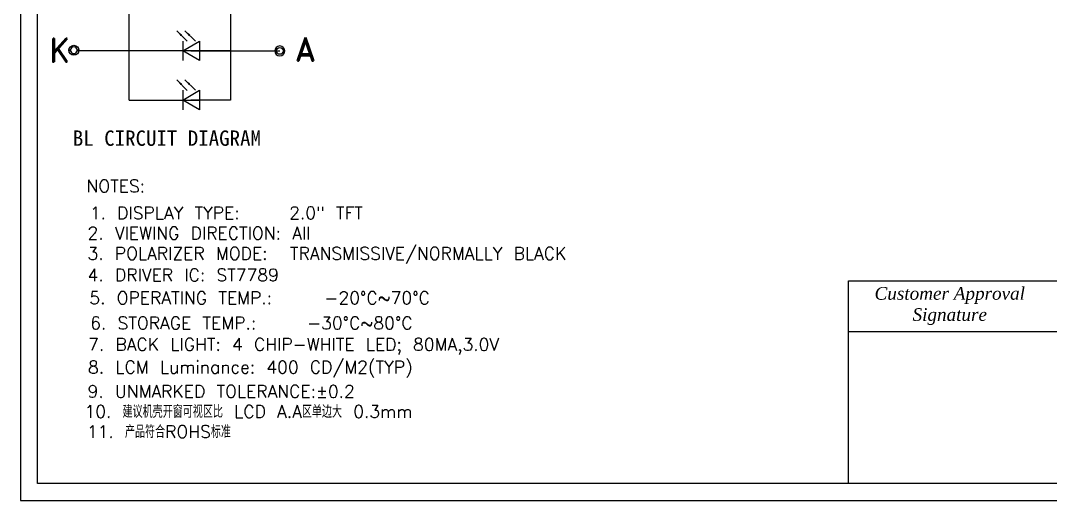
# Model space of a CAD drawing. Header units: millimetres. Extents: x 2479 to 2803, y 2230 to 2386.
# Drawn here: x 2478.9 to 2597.6, y 2230.1 to 2285.4 of the extents above; entities that cross this region are included whole.
import ezdxf

# ---------------------------------------------------------------- set-up
doc = ezdxf.new("R2010")
doc.units = ezdxf.units.MM
doc.layers.add('Frame', color=7, linetype='Continuous')
doc.layers.add('MODEL', color=7, linetype='Continuous')
doc.layers.add('图框', color=7, linetype='Continuous', lineweight=0)
doc.styles.add('RD', font='ROMAND.shx', dxfattribs={"width": 0.8})
doc.styles.get("Standard").update_dxf_attribs({"font": 'txt', "bigfont": 'gbcbig.shx'})
doc.styles.add('STYLE1', font='', dxfattribs={"width": 0.9})
doc.styles.get('STYLE1').set_extended_font_data('KaiTi_GB2312')
doc.dimstyles.new('SH', dxfattribs={"dimscale": 1.4, "dimtxt": 2.5, "dimasz": 2.5, "dimexe": 1.25, "dimexo": 0.625, "dimtad": 0, "dimdec": 1, "dimzin": 0, "dimdsep": 46, "dimtxsty": 'RD', "dimcen": 2.5, "dimadec": 0, "dimazin": 0, "dimtfac": 0.6, "dimtdec": 4, "dimtmove": 0, "dimatfit": 3, "dimfxl": 1, "dimtolj": 1, "dimarcsym": 0})

msp = doc.modelspace()

# ---------------------------------------------------------------- linework, layer by layer
at = {"color": 2}
for p, q in [((2491.413, 2276.202), (2491.413, 2292.783)), ((2503.09, 2292.783), (2503.09, 2276.202)), ((2503.09, 2281.855), (2508.781, 2281.855))]:
    msp.add_line(p, q, dxfattribs=at)
at = {"color": 2, "ltscale": 3}
for p, q in [((2491.413, 2281.86), (2485.626, 2281.86)), ((2498.278, 2281.855), (2491.413, 2281.855)), ((2499.543, 2281.855), (2497.851, 2281.855)), ((2491.413, 2276.202), (2498.28, 2276.202)), ((2497.849, 2276.202), (2499.543, 2276.202))]:
    msp.add_line(p, q, dxfattribs=at)
at = {"color": 2}
for points in [[(2497.605, 2282.974), (2497.605, 2280.737)], [(2497.605, 2281.855), (2499.543, 2282.974), (2499.543, 2280.737), (2497.605, 2281.855)], [(2498.523, 2281.855), (2503.09, 2281.855), (2498.523, 2281.856)], [(2497.605, 2276.202), (2499.543, 2277.321), (2499.543, 2275.083), (2497.605, 2276.202)], [(2497.605, 2277.321), (2497.605, 2275.083)], [(2503.09, 2276.202), (2498.524, 2276.202)]]:
    msp.add_lwpolyline(points, dxfattribs=at)
for points in [[(2484.48, 2281.933, -1), (2485.63, 2281.933, -1), (2485.439, 2281.933, 1), (2484.671, 2281.933, -1)], [(2485.63, 2281.933, -1), (2484.48, 2281.933, -1), (2484.671, 2281.933, 1), (2485.439, 2281.933, -1)], [(2509.356, 2281.855, 1), (2508.205, 2281.855, 1), (2508.397, 2281.855, -1), (2509.164, 2281.855, 1)], [(2508.205, 2281.855, 1), (2509.356, 2281.855, 1), (2509.164, 2281.855, -1), (2508.397, 2281.855, 1)]]:
    msp.add_lwpolyline(points, format="xyb", close=True, dxfattribs=at)
at = {"layer": 'Frame', "color": 7}
for p, q in [((2574.325, 2232.019), (2574.325, 2255.386)), ((2574.325, 2255.386), (2710.631, 2255.386)), ((2574.325, 2249.544), (2710.631, 2249.544))]:
    msp.add_line(p, q, dxfattribs=at)
for points in [[(2712.579, 2385.85), (2478.911, 2385.85), (2478.911, 2230.072), (2712.579, 2230.072)], [(2710.631, 2232.019), (2480.858, 2232.019), (2480.858, 2383.903), (2710.631, 2383.903)]]:
    msp.add_lwpolyline(points, close=True, dxfattribs=at)

# ---------------------------------------------------------------- texts
at = {"color": 2, "ltscale": 3, "style": 'RD'}
for s, p in [('K', (2482.199, 2280.586)), ('A', (2510.585, 2280.701))]:
    msp.add_text(s, height=2.697, dxfattribs=at).set_placement(p)
at = {"color": 7, "insert": (2486.636, 2256.767), "char_height": 1.44705, "width": 38.94082, "attachment_point": 1}
msp.add_mtext('4. DRIVER IC: ST7789', dxfattribs=at)
at = {"layer": 'Frame', "color": 7, "insert": (2586.009, 2252.465), "char_height": 1.46042, "attachment_point": 5}
msp.add_mtext('{\\fTimes New Roman|b0|i1|c0|p18;Customer Approval\\PSignature}', dxfattribs=at)
at = {"layer": 'MODEL', "style": 'STYLE1'}
msp.add_text('BL CIRCUIT DIAGRAM', height=1.77063, dxfattribs=at).set_placement((2484.934, 2270.925))
at = {"layer": '图框'}
for s, height, p in [('NOTES:', 1.4471, (2486.505, 2265.572)), ('1. DISPLAY TYPE:   2.0" TFT', 1.44705, (2486.886, 2262.467)), ('2. VIEWING DIRECTION: All', 1.44705, (2486.624, 2260.138)), ('3. POLARIZER MODE:  TRANSMISSIVE/NORMALLY BLACK', 1.44705, (2486.624, 2257.808)), ('5. OPERATING TEMP.:   -20%%DC~70%%DC', 1.44705, (2486.837, 2252.683)), ('6. STORAGE TEMP.:   -30%%DC~80%%DC', 1.44705, (2486.934, 2249.788)), ('7. BACK LIGHT: 4 CHIP-WHITE LED; 80MA,3.0V', 1.44705, (2486.7, 2247.326)), ('8. LCM Luminance: 400 CD/M2(TYP)', 1.44705, (2486.685, 2244.704)), ('9. UNMARKED TOLERANCE:%%P0.2', 1.44705, (2486.631, 2241.909)), ('10. 建议机壳开窗可视区比 LCD A.A区单边大 0.3mm', 1.44705, (2486.272, 2239.586))]:
    msp.add_text(s, height=height, dxfattribs=at).set_placement(p)
at = {"layer": '图框', "insert": (2486.546, 2238.716), "char_height": 1.44705, "width": 38.94082, "attachment_point": 1}
msp.add_mtext('11. 产品符合ROHS标准', dxfattribs=at)

# ---------------------------------------------------------------- leaders
at = {"color": 2}
for points in [[(2496.91, 2284.182), (2498.122, 2282.969)], [(2497.85, 2284.192), (2499.062, 2282.98)], [(2496.91, 2278.529), (2498.122, 2277.316)], [(2497.85, 2278.539), (2499.062, 2277.327)]]:
    msp.add_leader(points, dimstyle='SH', override={"dimscale": 0.5, "dimasz": 1.5, "dimtoh": 1}, dxfattribs=at)

doc.saveas('drawing.dxf')
